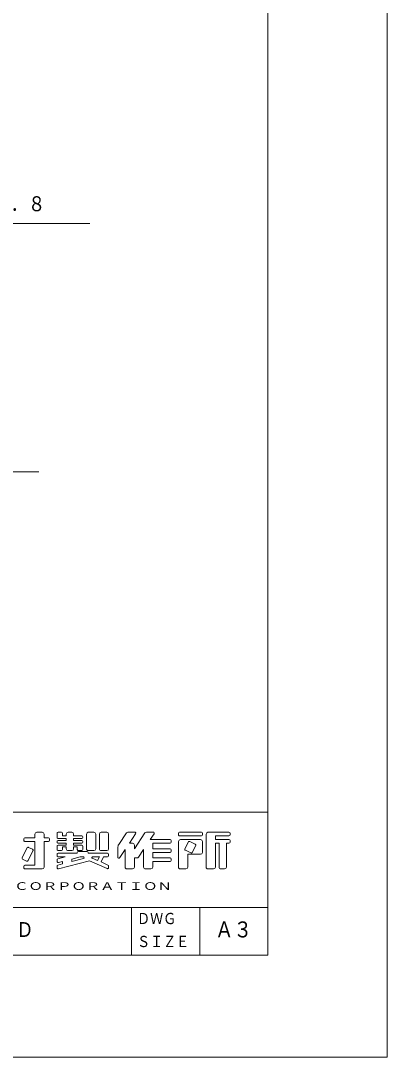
# Model space of a CAD drawing. Units: millimetres on the paper, scale 1:50. Extents: x 0 to 420, y -297 to 594.
# Drawn here: x 366.3 to 420, y -297 to -144.8 of the extents above; entities that cross this region are included whole.
import ezdxf
from ezdxf.enums import TextEntityAlignment as Align

# ---------------------------------------------------------------- set-up
doc = ezdxf.new("R2010")
doc.units = ezdxf.units.MM
for name, color, linetype, lineweight in [('DEFPOINTS_5', 7, 'Continuous', 9), ('LY_1', 7, 'Continuous', 9), ('LY_2', 7, 'Continuous', 18)]:
    doc.layers.add(name, color=color, linetype=linetype, lineweight=lineweight)
doc.styles.add('ＭＳ ゴシック', font='')
doc.styles.get('ＭＳ ゴシック').set_extended_font_data('MS Gothic')

msp = doc.modelspace()

# ---------------------------------------------------------------- linework, layer by layer
at = {"layer": 'DEFPOINTS_5'}
for p, q in [((420, -297), (420, 0)), ((0, -297), (420, -297))]:
    msp.add_line(p, q, dxfattribs=at)
at = {"layer": 'LY_1', "lineweight": 18}
for p, q in [((333.731, -174.542), (376.379, -174.542)), ((344.264, -211.005), (368.9, -211.005))]:
    msp.add_line(p, q, dxfattribs=at)
at = {"layer": 'LY_2', "lineweight": 9}
for p, q in [((402.5, -282), (402.5, -15)), ((17.5, -261), (402.5, -261)), ((160, -275), (402.5, -275)), ((382.5, -275), (382.5, -282)), ((17.5, -282), (402.5, -282))]:
    msp.add_line(p, q, dxfattribs=at)
at = {"layer": 'LY_2'}
for p, q in [((366.714, -264.909), (366.714, -265.125)), ((366.876, -264.747), (368.334, -264.747)), ((368.334, -264.207), (368.334, -264.747)), ((368.604, -263.937), (369.414, -263.937)), ((369.684, -264.207), (369.684, -264.747)), ((369.684, -264.747), (370.332, -264.747)), ((370.494, -264.909), (370.494, -265.125)), ((371.574, -264.099), (371.574, -264.72)), ((371.736, -263.937), (372.222, -263.937)), ((371.736, -264.882), (372.924, -264.882)), ((372.384, -264.099), (372.384, -264.477)), ((372.384, -264.477), (372.924, -264.477)), ((372.924, -264.207), (372.924, -264.477)), ((372.924, -264.882), (372.924, -265.152)), ((373.734, -263.937), (373.194, -263.937)), ((374.004, -264.207), (374.004, -264.477)), ((374.004, -264.477), (375.192, -264.477)), ((374.004, -264.882), (374.004, -265.152)), ((374.004, -264.882), (375.192, -264.882)), ((375.354, -264.639), (375.354, -264.72)), ((375.894, -264.207), (375.894, -266.367)), ((376.164, -263.937), (376.974, -263.937)), ((377.244, -264.207), (377.244, -266.367)), ((377.784, -264.207), (377.784, -266.367)), ((378.054, -263.937), (378.864, -263.937)), ((379.134, -264.207), (379.134, -266.367)), ((380.62, -265.758), (381.754, -264.057)), ((381.979, -263.937), (382.971, -263.937)), ((382.194, -265.557), (383.106, -264.189)), ((382.914, -266.367), (384.454, -264.057)), ((384.679, -263.937), (385.671, -263.937)), ((385.254, -265.017), (385.806, -264.189)), ((389.394, -264.099), (389.394, -264.315)), ((389.556, -263.937), (392.742, -263.937)), ((389.556, -264.477), (392.742, -264.477)), ((392.904, -264.099), (392.904, -264.315)), ((393.444, -264.207), (393.444, -269.067)), ((393.714, -263.937), (396.792, -263.937)), ((394.794, -264.477), (396.792, -264.477)), ((394.794, -264.477), (394.794, -265.017)), ((396.954, -264.099), (396.954, -264.315)), ((367.182, -266.242), (366.462, -267.68)), ((366.876, -265.287), (368.334, -265.287)), ((367.399, -266.169), (367.973, -266.456)), ((368.334, -265.287), (368.334, -268.797)), ((369.684, -265.287), (370.332, -265.287)), ((369.684, -265.287), (369.684, -269.067)), ((371.574, -265.314), (371.574, -265.395)), ((371.574, -265.989), (371.574, -266.475)), ((371.736, -265.152), (372.924, -265.152)), ((371.736, -265.557), (372.924, -265.557)), ((371.736, -265.827), (372.924, -265.827)), ((372.384, -266.097), (372.384, -266.475)), ((372.384, -266.097), (372.924, -266.097)), ((372.924, -265.557), (372.924, -265.827)), ((372.924, -266.097), (372.924, -266.367)), ((374.004, -265.152), (375.192, -265.152)), ((374.004, -265.557), (374.004, -265.827)), ((374.004, -265.557), (375.192, -265.557)), ((374.004, -265.827), (375.192, -265.827)), ((374.004, -266.097), (374.544, -266.097)), ((374.004, -266.097), (374.004, -266.367)), ((374.544, -266.097), (374.544, -266.475)), ((375.354, -265.314), (375.354, -265.395)), ((375.354, -265.989), (375.354, -266.475)), ((380.484, -266.207), (380.484, -267.587)), ((382.194, -265.557), (382.644, -265.557)), ((382.914, -265.827), (382.914, -266.367)), ((385.254, -265.017), (388.152, -265.017)), ((385.614, -265.557), (385.614, -266.367)), ((385.614, -265.557), (388.152, -265.557)), ((385.614, -266.367), (388.152, -266.367)), ((388.314, -265.179), (388.314, -265.395)), ((389.394, -265.287), (389.394, -269.067)), ((389.664, -265.017), (392.634, -265.017)), ((390.834, -265.378), (390.33, -266.384)), ((391.051, -265.305), (391.841, -265.7)), ((391.914, -265.918), (391.41, -266.924)), ((392.904, -265.287), (392.904, -266.907)), ((394.794, -265.017), (396.792, -265.017)), ((394.794, -265.557), (394.794, -269.067)), ((394.794, -265.557), (395.334, -265.557)), ((395.334, -265.557), (395.334, -269.067)), ((396.414, -265.557), (396.414, -269.067)), ((396.414, -265.557), (396.792, -265.557)), ((396.954, -265.179), (396.954, -265.395)), ((366.535, -267.897), (367.109, -268.184)), ((368.046, -266.674), (367.326, -268.112)), ((371.574, -267.204), (371.574, -267.42)), ((372.76, -267.582), (371.697, -267.848)), ((371.736, -266.637), (372.222, -266.637)), ((371.736, -267.042), (374.544, -267.042)), ((371.736, -267.582), (372.76, -267.582)), ((373.194, -266.637), (373.734, -266.637)), ((374.987, -267.582), (373.734, -267.895)), ((375.477, -267.821), (373.734, -268.257)), ((373.734, -267.895), (373.734, -268.257)), ((374.544, -266.934), (374.544, -267.042)), ((374.706, -266.637), (375.192, -266.637)), ((374.706, -266.772), (376.002, -266.772)), ((374.987, -267.582), (375.447, -267.582)), ((376.164, -266.637), (376.974, -266.637)), ((376.164, -266.934), (376.164, -267.042)), ((376.164, -267.042), (378.972, -267.042)), ((376.729, -267.737), (377.532, -268.094)), ((376.762, -267.582), (377.788, -267.582)), ((377.532, -268.094), (377.788, -267.582)), ((378.026, -268.313), (378.392, -267.582)), ((378.054, -266.637), (378.864, -266.637)), ((378.392, -267.582), (378.972, -267.582)), ((379.134, -267.204), (379.134, -267.42)), ((380.781, -267.677), (381.564, -266.502)), ((381.564, -266.502), (381.564, -269.067)), ((382.914, -267.717), (382.914, -269.067)), ((382.914, -267.717), (383.31, -267.717)), ((383.534, -267.596), (384.264, -266.502)), ((384.264, -266.502), (384.264, -269.067)), ((385.614, -266.907), (388.152, -266.907)), ((385.614, -266.907), (385.614, -267.717)), ((385.614, -267.717), (388.152, -267.717)), ((388.314, -266.529), (388.314, -266.745)), ((388.314, -267.879), (388.314, -268.095)), ((390.403, -266.601), (391.193, -266.996)), ((390.744, -267.177), (392.634, -267.177)), ((390.744, -267.177), (390.744, -269.067)), ((366.714, -268.959), (366.714, -269.175)), ((366.876, -268.797), (368.334, -268.797)), ((366.876, -269.337), (369.414, -269.337)), ((371.574, -268.005), (371.574, -268.227)), ((371.574, -268.923), (371.574, -269.146)), ((372.384, -268.594), (371.697, -268.766)), ((376.35, -268.159), (371.775, -269.303)), ((372.384, -268.232), (371.775, -268.385)), ((372.384, -268.232), (372.384, -268.594)), ((376.35, -268.159), (378.906, -269.295)), ((378.026, -268.313), (379.038, -268.763)), ((379.134, -268.911), (379.134, -269.147)), ((381.834, -269.337), (382.644, -269.337)), ((384.534, -269.337), (385.344, -269.337)), ((385.614, -268.257), (388.152, -268.257)), ((385.614, -268.257), (385.614, -269.067)), ((389.664, -269.337), (390.474, -269.337)), ((393.714, -269.337), (394.524, -269.337)), ((395.604, -269.337), (396.144, -269.337)), ((392.5, -275), (392.5, -282))]:
    msp.add_line(p, q, dxfattribs=at)
for centre, radius, start, end in [((366.876, -264.909), 0.162, 89.99998, 179.99996), ((368.604, -264.207), 0.27, 89.99998, 179.99996), ((369.414, -264.207), 0.27, 0, 89.99998), ((370.332, -264.909), 0.162, 0, 89.99998), ((371.736, -264.099), 0.162, 89.99998, 179.99996), ((371.736, -264.72), 0.162, 179.99998, 270.00002), ((372.222, -264.099), 0.162, 0, 89.99998), ((373.194, -264.207), 0.27, 89.99998, 179.99996), ((373.734, -264.207), 0.27, 0, 89.99998), ((375.192, -264.639), 0.162, 0, 89.99998), ((375.192, -264.72), 0.162, 270.00002, 0), ((376.164, -264.207), 0.27, 89.99998, 179.99996), ((376.974, -264.207), 0.27, 0, 89.99998), ((378.054, -264.207), 0.27, 89.99998, 179.99996), ((378.864, -264.207), 0.27, 0, 89.99998), ((381.979, -264.207), 0.27, 89.99998, 146.30984), ((382.971, -264.099), 0.162, 326.31015, 89.99998), ((384.679, -264.207), 0.27, 89.99998, 146.3098), ((385.671, -264.099), 0.162, 326.31003, 89.99998), ((389.556, -264.099), 0.162, 89.99998, 179.99996), ((389.556, -264.315), 0.162, 179.99998, 270.00002), ((392.742, -264.099), 0.162, 0, 89.99998), ((392.742, -264.315), 0.162, 270.00002, 0), ((393.714, -264.207), 0.27, 89.99998, 179.99996), ((396.792, -264.099), 0.162, 0, 89.99998), ((396.792, -264.315), 0.162, 270.00002, 0), ((366.876, -265.125), 0.162, 179.99998, 270.00002), ((367.326, -266.314), 0.162, 63.43487, 153.43498), ((370.332, -265.125), 0.162, 270.00002, 0), ((371.736, -265.314), 0.162, 89.99998, 179.99996), ((371.736, -265.395), 0.162, 179.99998, 270.00002), ((371.736, -265.989), 0.162, 89.99998, 179.99996), ((373.194, -266.367), 0.27, 179.99998, 270.00002), ((373.734, -266.367), 0.27, 270.00002, 0), ((375.192, -265.314), 0.162, 0, 89.99998), ((375.192, -265.395), 0.162, 270.00002, 0), ((375.192, -265.989), 0.162, 0, 89.99998), ((376.164, -266.367), 0.27, 179.99998, 270.00002), ((376.974, -266.367), 0.27, 270.00002, 0), ((378.054, -266.367), 0.27, 179.99998, 270.00002), ((378.864, -266.367), 0.27, 270.00002, 0), ((381.294, -266.207), 0.81, 146.30999, 179.99996), ((382.644, -265.827), 0.27, 0, 89.99998), ((388.152, -265.179), 0.162, 0, 89.99998), ((388.152, -265.395), 0.162, 270.00002, 0), ((388.152, -266.529), 0.162, 0, 89.99998), ((389.664, -265.287), 0.27, 89.99998, 179.99996), ((390.475, -266.456), 0.162, 153.43517, 243.43529), ((390.978, -265.45), 0.162, 63.43447, 153.43474), ((391.769, -265.845), 0.162, 333.43484, 63.43447), ((392.634, -265.287), 0.27, 0, 89.99998), ((396.792, -265.179), 0.162, 0, 89.99998), ((396.792, -265.395), 0.162, 270.00002, 0), ((366.607, -267.752), 0.162, 153.43487, 243.4348), ((367.901, -266.601), 0.162, 333.43492, 63.43493), ((371.736, -266.475), 0.162, 179.99998, 270.00002), ((371.736, -267.204), 0.162, 89.99998, 179.99996), ((371.736, -267.42), 0.162, 179.99998, 270.00002), ((371.736, -268.005), 0.162, 104.03614, 179.99996), ((372.222, -266.475), 0.162, 270.00002, 0), ((374.706, -266.475), 0.162, 179.99998, 270.00002), ((374.706, -266.934), 0.162, 89.99998, 179.99996), ((375.192, -266.475), 0.162, 270.00002, 0), ((375.447, -267.703), 0.121, 284.0365, 89.99998), ((376.002, -266.934), 0.162, 0, 89.99998), ((376.762, -267.663), 0.081, 89.99998, 246.03817), ((378.972, -267.204), 0.162, 0, 89.99998), ((378.972, -267.42), 0.162, 270.00002, 0), ((380.646, -267.587), 0.162, 179.99998, 326.30997), ((383.31, -267.447), 0.27, 270.00002, 326.31002), ((388.152, -266.745), 0.162, 270.00002, 0), ((388.152, -267.879), 0.162, 0, 89.99998), ((391.266, -266.851), 0.162, 243.43534, 333.43491), ((392.634, -266.907), 0.27, 270.00002, 0), ((366.876, -268.959), 0.162, 89.99998, 179.99996), ((366.876, -269.175), 0.162, 179.99998, 270.00002), ((367.182, -268.039), 0.162, 243.43487, 333.43498), ((369.414, -269.067), 0.27, 270.00002, 0), ((371.736, -268.227), 0.162, 179.99998, 284.03612), ((371.736, -268.923), 0.162, 104.03614, 179.99996), ((371.736, -269.146), 0.162, 179.99998, 284.03612), ((378.972, -269.147), 0.162, 246.03699, 0), ((378.972, -268.911), 0.162, 0, 66.03701), ((381.834, -269.067), 0.27, 179.99998, 270.00002), ((382.644, -269.067), 0.27, 270.00002, 0), ((384.534, -269.067), 0.27, 179.99998, 270.00002), ((385.344, -269.067), 0.27, 270.00002, 0), ((388.152, -268.095), 0.162, 270.00002, 0), ((389.664, -269.067), 0.27, 179.99998, 270.00002), ((390.474, -269.067), 0.27, 270.00002, 0), ((393.714, -269.067), 0.27, 179.99998, 270.00002), ((394.524, -269.067), 0.27, 270.00002, 0), ((395.604, -269.067), 0.27, 179.99998, 270.00002), ((396.144, -269.067), 0.27, 270.00002, 0)]:
    msp.add_arc(centre, radius, start, end, dxfattribs=at)

# ---------------------------------------------------------------- texts
at = {"layer": 'LY_1', "style": 'ＭＳ ゴシック', "width": 0.85}
for s, p in [('フレーム：φ２７．２×２．８', (334.797, -173.392)), ('ＳＴＤ', (360.5, -280))]:
    msp.add_text(s, height=2.199, dxfattribs=at).set_placement(p, align=Align.BOTTOM_LEFT)
at = {"layer": 'LY_2', "style": 'ＭＳ ゴシック'}
for s, height, width, p in [('ＮＡＫＡＭＵＲＡ\u3000ＭＦＧ．ＣＯＲＰＯＲＡＴＩＯＮ', 1.1, 1.4, (337.99, -272.75)), ('ＤＷＧ', 1.65, 0.85, (383.312, -277.938)), ('Ａ３', 2.346, 0.85, (394.744, -280.1)), ('ＳＩＺＥ', 1.65, 0.85, (383.312, -281.312))]:
    msp.add_text(s, height=height, dxfattribs=dict(at, width=width)).set_placement(p, align=Align.BOTTOM_LEFT)

doc.saveas('drawing.dxf')
